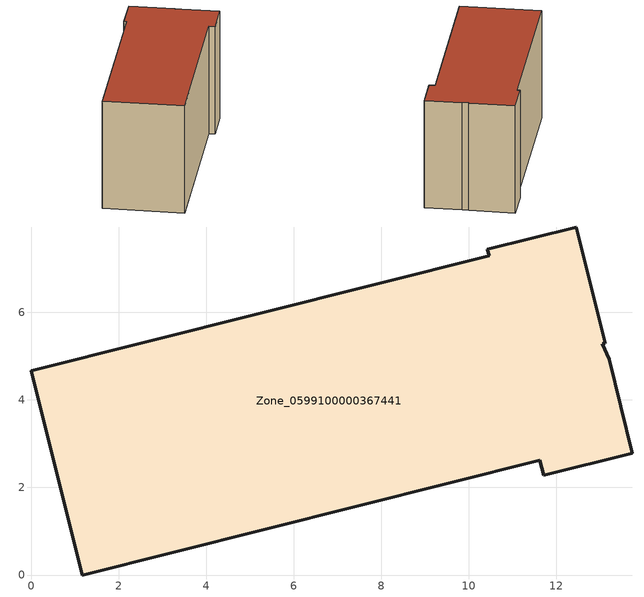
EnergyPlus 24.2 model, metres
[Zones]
Zone_0599100000367441
 floor ground (C_G): 10.43,7.45 12.46,7.95 13.12,5.3 13.05,5.28 13.21,4.93 13.74,2.79 11.71,2.28 11.62,2.63 1.17,0 0,4.67 10.46,7.29 z0
 wall outside (C_F): 1.17,0 11.62,2.63 11.71,2.28 13.74,2.79 13.21,4.93 13.05,5.28 13.12,5.3 12.46,7.95 10.43,7.45 10.46,7.29 0,4.67 1.17,0 z0:6.87
 roof outside (C_R): 13.05,5.28 13.12,5.3 12.46,7.95 10.43,7.45 10.46,7.29 0,4.67 1.17,0 11.62,2.63 11.71,2.28 13.74,2.79 13.21,4.93 z6.87
[BUILDING]
Pand.0599100000367441: North Axis=0; Terrain=City; Loads Convergence Tolerance Value=0.04; Temperature Convergence Tolerance Value=0.4; Solar Distribution=FullExterior; Maximum Number of Warmup Days=25; Minimum Number of Warmup Days=1
[Site:Location]
Rotterdam.The.Hague.AP_ZH_NLD Design_Conditions: Latitude=51.96; Longitude=4.45; Time Zone=1; Elevation=-4.5
[SITE:GROUNDTEMPERATURE:BUILDINGSURFACE]
18, 18, 18, 18, 18, 18, 18, 18, 18, 18, 18, 18
[MATERIAL] Thermal Absorptance=0.9; Solar Absorptance=0.7; Visible Absorptance=0.7
Name | Roughness | Thickness | Conductivity | Density | Specific Heat
G.TC.1992-2005 | MediumSmooth | 0.15 | 0.06 | 540 | 1210
F.TC.1992-2005 | Rough | 0.3 | 0.12 | 1920 | 840
R.TC.1992-2005 | MediumRough | 0.2 | 0.08 | 1500 | 1000
[CONSTRUCTION]
C_G: G.TC.1992-2005
C_F: F.TC.1992-2005
C_R: R.TC.1992-2005
[ZONE]
Zone_0599100000367441: Type=1; Multiplier=1; Ceiling Height=Autocalculate; Volume=Autocalculate; Floor Area=autocalculate; Part of Total Floor Area=Yes
[ZONEINFILTRATION:DESIGNFLOWRATE]
Infil_Zone_0599100000367441: Zone or ZoneList or Space or SpaceList=Zone_0599100000367441; Schedule=AlwaysOn; Design Flow Rate Calculation Method=Flow/Area; Flow Rate per Floor Area=0.0015; Constant Term Coefficient=1; Temperature Term Coefficient=0; Velocity Term Coefficient=0; Velocity Squared Term Coefficient=0
[HVACTEMPLATE:ZONE:IDEALLOADSAIRSYSTEM]
Zone_0599100000367441: Maximum Heating Supply Air Temperature=50; Minimum Cooling Supply Air Temperature=13; Maximum Heating Supply Air Humidity Ratio=0.0156; Minimum Cooling Supply Air Humidity Ratio=0.0077; Heating Limit=NoLimit; Cooling Limit=NoLimit; Dehumidification Control Type=ConstantSensibleHeatRatio; Cooling Sensible Heat Ratio=0.7; Dehumidification Setpoint=60; Humidification Control Type=None; Humidification Setpoint=30; Outdoor Air Method=None; Outdoor Air Flow Rate per Person=0.00944; Outdoor Air Flow Rate per Zone Floor Area=0; Outdoor Air Flow Rate per Zone=0; Demand Controlled Ventilation Type=None; Outdoor Air Economizer Type=NoEconomizer; Heat Recovery Type=None; Sensible Heat Recovery Effectiveness=0.7; Latent Heat Recovery Effectiveness=0.65
[ZONECONTROL:THERMOSTAT]
ThermostatControl_Zone_0599100000367441: Zone or ZoneList=Zone_0599100000367441; Control Type Schedule=DualSetpointControlType; Control 1=Thermostat_Zone_0599100000367441; Temperature Difference Between Cutout And Setpoint=0
[THERMOSTATSETPOINT:DUALSETPOINT]
Thermostat_Zone_0599100000367441: Heating Setpoint Temperature Schedule=HeatingSetpoint_Zone_0599100000367441; Cooling Setpoint Temperature Schedule=CoolingSetpoint_Zone_0599100000367441
[SCHEDULE:COMPACT]
HeatingSetpoint_Zone_0599100000367441: Through: 12/31, For: AllDays, Until: 24:00, 21
CoolingSetpoint_Zone_0599100000367441: Through: 12/31, For: AllDays, Until: 24:00, 24
DualSetpointControlType: Through: 12/31, For: AllDays, Until: 24:00, 4
AlwaysOn: Through: 12/31, For: AllDays, Until: 24:00, 1
